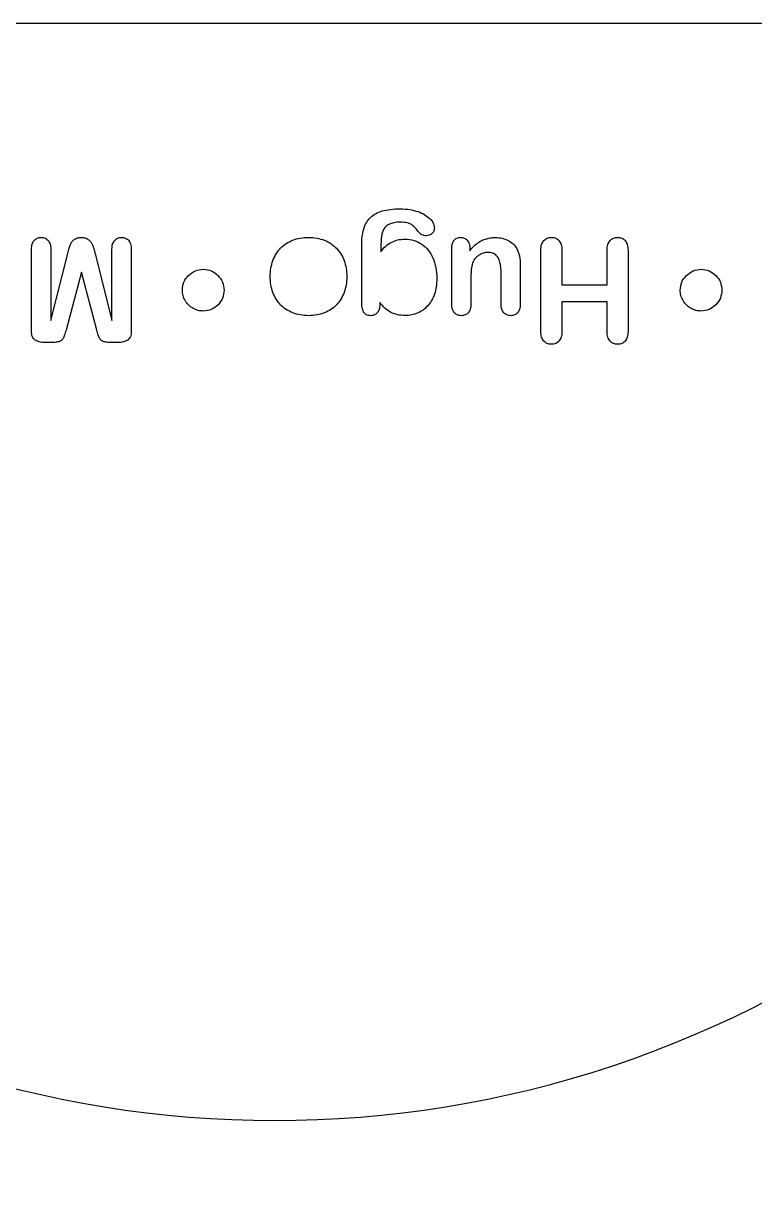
# Model space of a CAD drawing. Header units: millimetres. Extents: x -300 to 0, y -200 to 0.
# Drawn here: x -249.33 to -221.99, y -43.99 to 0 of the extents above; entities that cross this region are included whole.
import ezdxf

# ---------------------------------------------------------------- set-up
doc = ezdxf.new("R2010")
doc.units = ezdxf.units.MM
doc.layers.get('0').update_dxf_attribs({"linetype": 'CONTINUOUS'})

msp = doc.modelspace()

# ---------------------------------------------------------------- linework, layer by layer
for p, q in [((-236.681, -10.401), (-236.681, -8.309)), ((-249.034, -11.504), (-249.034, -8.443)), ((-248.314, -8.443), (-248.314, -11.113)), ((-248.314, -11.113), (-247.694, -8.649)), ((-246.644, -8.649), (-246.024, -11.113)), ((-246.024, -11.113), (-246.024, -8.443)), ((-245.303, -8.443), (-245.303, -11.504)), ((-233.314, -10.499), (-233.314, -8.412)), ((-232.639, -8.406), (-232.639, -8.499)), ((-229.976, -11.525), (-229.976, -8.478)), ((-229.193, -8.478), (-229.193, -9.778)), ((-227.501, -9.778), (-227.501, -8.478)), ((-226.718, -8.478), (-226.718, -11.525)), ((-230.747, -9.071), (-230.747, -10.499)), ((-247.169, -9.298), (-247.731, -11.417)), ((-246.607, -11.417), (-247.169, -9.298)), ((-232.596, -9.623), (-232.596, -10.499)), ((-231.467, -10.499), (-231.467, -9.346)), ((-229.193, -9.778), (-227.501, -9.778)), ((-236.005, -10.438), (-236.005, -10.536)), ((-227.501, -10.417), (-229.193, -10.417)), ((-229.193, -10.417), (-229.193, -11.525)), ((-227.501, -11.525), (-227.501, -10.417)), ((-248.303, -11.934), (-248.546, -11.934)), ((-245.792, -11.934), (-246.034, -11.934))]:
    msp.add_line(p, q)
msp.add_lwpolyline([(-283, 0, 0.414214), (-300, -17), (-300, -183, 0.414214), (-283, -200), (-17, -200, 0.414214), (0, -183), (0, -17, 0.414214), (-17, 0)], format="xyb", close=True)
msp.add_arc((-239.934, -1.033), 40.002, 232.6845, 307.3155)
for points, knots in [([(-236.359, -7.264), (-236.296, -7.211), (-236.165, -7.099), (-236.001, -7.043), (-235.916, -7.013)], [0, 0, 0, 0, 0.02444558, 0.05132308, 0.05132308, 0.05132308, 0.05132308]), ([(-235.916, -7.013), (-235.814, -6.989), (-235.591, -6.937), (-235.362, -6.933), (-235.237, -6.931)], [0, 0, 0, 0, 0.03115049, 0.06847614, 0.06847614, 0.06847614, 0.06847614]), ([(-235.237, -6.931), (-235.119, -6.935), (-234.893, -6.942), (-234.676, -7.006), (-234.573, -7.037)], [0, 0, 0, 0, 0.03532312, 0.06757623, 0.06757623, 0.06757623, 0.06757623]), ([(-234.573, -7.037), (-234.483, -7.071), (-234.317, -7.135), (-234.183, -7.252), (-234.121, -7.306)], [0, 0, 0, 0, 0.02851301, 0.05289824, 0.05289824, 0.05289824, 0.05289824]), ([(-236.604, -7.691), (-236.576, -7.61), (-236.521, -7.452), (-236.412, -7.325), (-236.359, -7.264)], [0, 0, 0, 0, 0.02562956, 0.04968041, 0.04968041, 0.04968041, 0.04968041]), ([(-235.227, -7.433), (-235.311, -7.434), (-235.46, -7.436), (-235.599, -7.489), (-235.66, -7.512)], [0, 0, 0, 0, 0.02488103, 0.0442815, 0.0442815, 0.0442815, 0.0442815]), ([(-234.984, -7.459), (-235.022, -7.451), (-235.102, -7.435), (-235.184, -7.434), (-235.227, -7.433)], [0, 0, 0, 0, 0.01151714, 0.02446245, 0.02446245, 0.02446245, 0.02446245]), ([(-234.802, -7.536), (-234.829, -7.519), (-234.886, -7.485), (-234.951, -7.468), (-234.984, -7.459)], [0, 0, 0, 0, 0.00953369, 0.01983963, 0.01983963, 0.01983963, 0.01983963]), ([(-234.121, -7.306), (-234.075, -7.359), (-233.989, -7.456), (-233.971, -7.584), (-233.963, -7.644)], [0, 0, 0, 0, 0.0204276, 0.03802885, 0.03802885, 0.03802885, 0.03802885]), ([(-236.681, -8.309), (-236.679, -8.197), (-236.675, -7.988), (-236.627, -7.785), (-236.604, -7.691)], [0, 0, 0, 0, 0.03343204, 0.06237098, 0.06237098, 0.06237098, 0.06237098]), ([(-235.876, -7.728), (-235.895, -7.776), (-235.933, -7.873), (-235.944, -7.977), (-235.95, -8.029)], [0, 0, 0, 0, 0.01535343, 0.03110074, 0.03110074, 0.03110074, 0.03110074]), ([(-235.66, -7.512), (-235.707, -7.539), (-235.799, -7.592), (-235.851, -7.684), (-235.876, -7.728)], [0, 0, 0, 0, 0.01610325, 0.03110611, 0.03110611, 0.03110611, 0.03110611]), ([(-234.665, -7.66), (-234.686, -7.636), (-234.728, -7.59), (-234.778, -7.554), (-234.802, -7.536)], [0, 0, 0, 0, 0.00946941, 0.0185355, 0.0185355, 0.0185355, 0.0185355]), ([(-234.546, -7.802), (-234.566, -7.778), (-234.605, -7.73), (-234.645, -7.683), (-234.665, -7.66)], [0, 0, 0, 0, 0.00923136, 0.01854697, 0.01854697, 0.01854697, 0.01854697]), ([(-234.269, -7.942), (-234.321, -7.935), (-234.429, -7.921), (-234.506, -7.843), (-234.546, -7.802)], [0, 0, 0, 0, 0.01524822, 0.03184491, 0.03184491, 0.03184491, 0.03184491]), ([(-234.053, -7.86), (-234.084, -7.884), (-234.149, -7.932), (-234.229, -7.939), (-234.269, -7.942)], [0, 0, 0, 0, 0.0116414, 0.02355976, 0.02355976, 0.02355976, 0.02355976]), ([(-233.963, -7.644), (-233.967, -7.686), (-233.973, -7.767), (-234.027, -7.83), (-234.053, -7.86)], [0, 0, 0, 0, 0.01221293, 0.02396127, 0.02396127, 0.02396127, 0.02396127]), ([(-249.034, -8.443), (-249.032, -8.377), (-249.029, -8.256), (-248.963, -8.156), (-248.934, -8.111)], [0, 0, 0, 0, 0.01955448, 0.03531617, 0.03531617, 0.03531617, 0.03531617]), ([(-248.934, -8.111), (-248.898, -8.079), (-248.823, -8.012), (-248.722, -8.004), (-248.67, -8)], [0, 0, 0, 0, 0.01417076, 0.02933385, 0.02933385, 0.02933385, 0.02933385]), ([(-248.67, -8), (-248.621, -8.004), (-248.523, -8.013), (-248.45, -8.079), (-248.414, -8.111)], [0, 0, 0, 0, 0.01445015, 0.02856732, 0.02856732, 0.02856732, 0.02856732]), ([(-248.414, -8.111), (-248.385, -8.156), (-248.32, -8.256), (-248.316, -8.377), (-248.314, -8.443)], [0, 0, 0, 0, 0.01576191, 0.03531634, 0.03531634, 0.03531634, 0.03531634]), ([(-247.694, -8.649), (-247.676, -8.579), (-247.646, -8.461), (-247.609, -8.344), (-247.594, -8.296)], [0, 0, 0, 0, 0.02156818, 0.0367575, 0.0367575, 0.0367575, 0.0367575]), ([(-247.594, -8.296), (-247.578, -8.259), (-247.545, -8.182), (-247.485, -8.123), (-247.454, -8.092)], [0, 0, 0, 0, 0.01188813, 0.02487638, 0.02487638, 0.02487638, 0.02487638]), ([(-247.454, -8.092), (-247.414, -8.065), (-247.329, -8.007), (-247.225, -8.003), (-247.169, -8)], [0, 0, 0, 0, 0.01408942, 0.0304796, 0.0304796, 0.0304796, 0.0304796]), ([(-247.169, -8), (-247.126, -8.002), (-247.044, -8.006), (-246.971, -8.043), (-246.937, -8.061)], [0, 0, 0, 0, 0.01275534, 0.02424925, 0.02424925, 0.02424925, 0.02424925]), ([(-246.937, -8.061), (-246.907, -8.081), (-246.848, -8.122), (-246.808, -8.182), (-246.789, -8.211)], [0, 0, 0, 0, 0.01075527, 0.02125663, 0.02125663, 0.02125663, 0.02125663]), ([(-246.789, -8.211), (-246.772, -8.243), (-246.738, -8.308), (-246.716, -8.378), (-246.704, -8.414)], [0, 0, 0, 0, 0.01079738, 0.0220414, 0.0220414, 0.0220414, 0.0220414]), ([(-246.024, -8.443), (-246.022, -8.377), (-246.018, -8.256), (-245.953, -8.156), (-245.923, -8.111)], [0, 0, 0, 0, 0.01955448, 0.03531617, 0.03531617, 0.03531617, 0.03531617]), ([(-245.923, -8.111), (-245.887, -8.079), (-245.813, -8.012), (-245.714, -8.004), (-245.662, -8)], [0, 0, 0, 0, 0.01411752, 0.02908562, 0.02908562, 0.02908562, 0.02908562]), ([(-245.662, -8), (-245.612, -8.004), (-245.514, -8.012), (-245.44, -8.077), (-245.404, -8.108)], [0, 0, 0, 0, 0.01463208, 0.02868773, 0.02868773, 0.02868773, 0.02868773]), ([(-245.404, -8.108), (-245.375, -8.153), (-245.309, -8.255), (-245.305, -8.376), (-245.303, -8.443)], [0, 0, 0, 0, 0.01581971, 0.03557046, 0.03557046, 0.03557046, 0.03557046]), ([(-239.715, -8.404), (-239.648, -8.342), (-239.513, -8.218), (-239.346, -8.141), (-239.261, -8.103)], [0, 0, 0, 0, 0.02707712, 0.05475155, 0.05475155, 0.05475155, 0.05475155]), ([(-239.261, -8.103), (-239.169, -8.073), (-238.976, -8.01), (-238.773, -8.004), (-238.668, -8)], [0, 0, 0, 0, 0.02907713, 0.06051506, 0.06051506, 0.06051506, 0.06051506]), ([(-238.668, -8), (-238.563, -8.004), (-238.362, -8.011), (-238.171, -8.075), (-238.079, -8.106)], [0, 0, 0, 0, 0.03118016, 0.06005678, 0.06005678, 0.06005678, 0.06005678]), ([(-238.079, -8.106), (-237.995, -8.144), (-237.828, -8.221), (-237.693, -8.345), (-237.625, -8.406)], [0, 0, 0, 0, 0.0275578, 0.05473672, 0.05473672, 0.05473672, 0.05473672]), ([(-235.95, -8.029), (-235.953, -8.098), (-235.962, -8.269), (-235.964, -8.439), (-235.966, -8.541)], [0, 0, 0, 0, 0.02073299, 0.05121505, 0.05121505, 0.05121505, 0.05121505]), ([(-235.966, -8.541), (-235.909, -8.469), (-235.801, -8.33), (-235.652, -8.234), (-235.58, -8.187)], [0, 0, 0, 0, 0.02720397, 0.05261631, 0.05261631, 0.05261631, 0.05261631]), ([(-235.58, -8.187), (-235.503, -8.152), (-235.338, -8.077), (-235.158, -8.07), (-235.063, -8.066)], [0, 0, 0, 0, 0.0254319, 0.05356442, 0.05356442, 0.05356442, 0.05356442]), ([(-235.063, -8.066), (-234.948, -8.073), (-234.722, -8.086), (-234.526, -8.197), (-234.43, -8.251)], [0, 0, 0, 0, 0.034218, 0.0667355, 0.0667355, 0.0667355, 0.0667355]), ([(-234.43, -8.251), (-234.345, -8.32), (-234.17, -8.462), (-234.068, -8.664), (-234.016, -8.768)], [0, 0, 0, 0, 0.03253076, 0.0669326, 0.0669326, 0.0669326, 0.0669326]), ([(-233.314, -8.412), (-233.312, -8.35), (-233.308, -8.237), (-233.247, -8.144), (-233.219, -8.103)], [0, 0, 0, 0, 0.0181638, 0.03286762, 0.03286762, 0.03286762, 0.03286762]), ([(-233.219, -8.103), (-233.185, -8.073), (-233.117, -8.012), (-233.026, -8.004), (-232.979, -8)], [0, 0, 0, 0, 0.01312819, 0.02676361, 0.02676361, 0.02676361, 0.02676361]), ([(-232.979, -8), (-232.932, -8.004), (-232.839, -8.013), (-232.768, -8.075), (-232.734, -8.106)], [0, 0, 0, 0, 0.01377716, 0.02734208, 0.02734208, 0.02734208, 0.02734208]), ([(-232.734, -8.106), (-232.706, -8.147), (-232.646, -8.238), (-232.641, -8.347), (-232.639, -8.406)], [0, 0, 0, 0, 0.01476152, 0.03207554, 0.03207554, 0.03207554, 0.03207554]), ([(-232.639, -8.499), (-232.596, -8.447), (-232.513, -8.348), (-232.414, -8.264), (-232.367, -8.224)], [0, 0, 0, 0, 0.02004966, 0.03869086, 0.03869086, 0.03869086, 0.03869086]), ([(-232.367, -8.224), (-232.318, -8.19), (-232.222, -8.121), (-232.111, -8.081), (-232.055, -8.061)], [0, 0, 0, 0, 0.01774761, 0.03531441, 0.03531441, 0.03531441, 0.03531441]), ([(-232.055, -8.061), (-231.996, -8.045), (-231.869, -8.011), (-231.739, -8.007), (-231.67, -8.005)], [0, 0, 0, 0, 0.01854563, 0.03904071, 0.03904071, 0.03904071, 0.03904071]), ([(-231.67, -8.005), (-231.586, -8.009), (-231.423, -8.017), (-231.273, -8.082), (-231.201, -8.113)], [0, 0, 0, 0, 0.02494923, 0.04855145, 0.04855145, 0.04855145, 0.04855145]), ([(-231.201, -8.113), (-231.136, -8.152), (-231.009, -8.23), (-230.923, -8.351), (-230.881, -8.412)], [0, 0, 0, 0, 0.02234495, 0.04411279, 0.04411279, 0.04411279, 0.04411279]), ([(-229.976, -8.478), (-229.974, -8.405), (-229.97, -8.275), (-229.898, -8.167), (-229.865, -8.119)], [0, 0, 0, 0, 0.02115841, 0.03822637, 0.03822637, 0.03822637, 0.03822637]), ([(-229.865, -8.119), (-229.825, -8.084), (-229.743, -8.013), (-229.636, -8.005), (-229.58, -8)], [0, 0, 0, 0, 0.01548212, 0.03158947, 0.03158947, 0.03158947, 0.03158947]), ([(-229.58, -8), (-229.525, -8.004), (-229.418, -8.013), (-229.337, -8.084), (-229.298, -8.119)], [0, 0, 0, 0, 0.01617155, 0.03138535, 0.03138535, 0.03138535, 0.03138535]), ([(-229.298, -8.119), (-229.267, -8.168), (-229.199, -8.277), (-229.195, -8.406), (-229.193, -8.478)], [0, 0, 0, 0, 0.0169954, 0.03800605, 0.03800605, 0.03800605, 0.03800605]), ([(-227.501, -8.478), (-227.499, -8.405), (-227.495, -8.275), (-227.423, -8.167), (-227.391, -8.119)], [0, 0, 0, 0, 0.02115841, 0.0382266, 0.0382266, 0.0382266, 0.0382266]), ([(-227.391, -8.119), (-227.35, -8.084), (-227.268, -8.013), (-227.161, -8.005), (-227.106, -8)], [0, 0, 0, 0, 0.01548212, 0.031589, 0.031589, 0.031589, 0.031589]), ([(-227.106, -8), (-227.05, -8.004), (-226.943, -8.013), (-226.862, -8.084), (-226.823, -8.119)], [0, 0, 0, 0, 0.01617202, 0.03138543, 0.03138543, 0.03138543, 0.03138543]), ([(-226.823, -8.119), (-226.793, -8.168), (-226.724, -8.277), (-226.72, -8.406), (-226.718, -8.478)], [0, 0, 0, 0, 0.0169954, 0.03800611, 0.03800611, 0.03800611, 0.03800611]), ([(-246.704, -8.414), (-246.695, -8.453), (-246.675, -8.531), (-246.654, -8.609), (-246.644, -8.649)], [0, 0, 0, 0, 0.01191892, 0.02425426, 0.02425426, 0.02425426, 0.02425426]), ([(-240.005, -8.871), (-239.969, -8.784), (-239.896, -8.613), (-239.775, -8.473), (-239.715, -8.404)], [0, 0, 0, 0, 0.02808563, 0.05529418, 0.05529418, 0.05529418, 0.05529418]), ([(-237.625, -8.406), (-237.566, -8.476), (-237.445, -8.615), (-237.372, -8.785), (-237.335, -8.871)], [0, 0, 0, 0, 0.02726055, 0.05504968, 0.05504968, 0.05504968, 0.05504968]), ([(-234.016, -8.768), (-233.974, -8.886), (-233.885, -9.134), (-233.876, -9.398), (-233.871, -9.536)], [0, 0, 0, 0, 0.03743519, 0.07855857, 0.07855857, 0.07855857, 0.07855857]), ([(-232.301, -8.67), (-232.351, -8.709), (-232.45, -8.786), (-232.507, -8.897), (-232.536, -8.953)], [0, 0, 0, 0, 0.01868552, 0.0371251, 0.0371251, 0.0371251, 0.0371251]), ([(-231.958, -8.562), (-232.018, -8.567), (-232.141, -8.577), (-232.247, -8.639), (-232.301, -8.67)], [0, 0, 0, 0, 0.01788394, 0.03638088, 0.03638088, 0.03638088, 0.03638088]), ([(-231.66, -8.657), (-231.702, -8.629), (-231.792, -8.57), (-231.9, -8.565), (-231.958, -8.562)], [0, 0, 0, 0, 0.01481943, 0.03180665, 0.03180665, 0.03180665, 0.03180665]), ([(-231.509, -8.923), (-231.525, -8.871), (-231.555, -8.771), (-231.626, -8.694), (-231.66, -8.657)], [0, 0, 0, 0, 0.01620627, 0.03094797, 0.03094797, 0.03094797, 0.03094797]), ([(-230.881, -8.412), (-230.842, -8.504), (-230.753, -8.714), (-230.749, -8.943), (-230.747, -9.071)], [0, 0, 0, 0, 0.02973352, 0.06787687, 0.06787687, 0.06787687, 0.06787687]), ([(-243.158, -9.422), (-243.078, -9.356), (-242.917, -9.224), (-242.71, -9.205), (-242.607, -9.195)], [0, 0, 0, 0, 0.03057088, 0.06085584, 0.06085584, 0.06085584, 0.06085584]), ([(-242.607, -9.195), (-242.504, -9.205), (-242.297, -9.223), (-242.138, -9.356), (-242.058, -9.422)], [0, 0, 0, 0, 0.03035054, 0.06064786, 0.06064786, 0.06064786, 0.06064786]), ([(-240.106, -9.464), (-240.102, -9.36), (-240.095, -9.158), (-240.035, -8.965), (-240.005, -8.871)], [0, 0, 0, 0, 0.03103804, 0.06044578, 0.06044578, 0.06044578, 0.06044578]), ([(-237.335, -8.871), (-237.307, -8.964), (-237.248, -9.158), (-237.241, -9.36), (-237.237, -9.464)], [0, 0, 0, 0, 0.02923005, 0.06039434, 0.06039434, 0.06039434, 0.06039434]), ([(-232.536, -8.953), (-232.553, -9.034), (-232.6, -9.254), (-232.598, -9.48), (-232.596, -9.623)], [0, 0, 0, 0, 0.0248271, 0.06746624, 0.06746624, 0.06746624, 0.06746624]), ([(-231.467, -9.346), (-231.468, -9.268), (-231.47, -9.126), (-231.497, -8.987), (-231.509, -8.923)], [0, 0, 0, 0, 0.02311124, 0.04250077, 0.04250077, 0.04250077, 0.04250077]), ([(-224.533, -9.422), (-224.452, -9.356), (-224.291, -9.224), (-224.085, -9.205), (-223.982, -9.195)], [0, 0, 0, 0, 0.03057088, 0.06085584, 0.06085584, 0.06085584, 0.06085584]), ([(-223.982, -9.195), (-223.878, -9.205), (-223.672, -9.223), (-223.512, -9.356), (-223.433, -9.422)], [0, 0, 0, 0, 0.03035054, 0.06064786, 0.06064786, 0.06064786, 0.06064786]), ([(-243.391, -9.974), (-243.381, -9.869), (-243.361, -9.661), (-243.226, -9.502), (-243.158, -9.422)], [0, 0, 0, 0, 0.03056935, 0.06114518, 0.06114518, 0.06114518, 0.06114518]), ([(-242.058, -9.422), (-241.992, -9.502), (-241.859, -9.662), (-241.84, -9.87), (-241.831, -9.974)], [0, 0, 0, 0, 0.03035216, 0.06089671, 0.06089671, 0.06089671, 0.06089671]), ([(-240.005, -10.058), (-240.035, -9.964), (-240.095, -9.771), (-240.102, -9.569), (-240.106, -9.464)], [0, 0, 0, 0, 0.02928024, 0.06044976, 0.06044976, 0.06044976, 0.06044976]), ([(-237.237, -9.464), (-237.241, -9.57), (-237.248, -9.774), (-237.308, -9.969), (-237.338, -10.063)], [0, 0, 0, 0, 0.03143254, 0.06096785, 0.06096785, 0.06096785, 0.06096785]), ([(-233.871, -9.536), (-233.874, -9.639), (-233.879, -9.838), (-233.932, -10.03), (-233.958, -10.121)], [0, 0, 0, 0, 0.03094738, 0.0594112, 0.0594112, 0.0594112, 0.0594112]), ([(-224.765, -9.974), (-224.755, -9.869), (-224.736, -9.661), (-224.601, -9.502), (-224.533, -9.422)], [0, 0, 0, 0, 0.03056935, 0.06114518, 0.06114518, 0.06114518, 0.06114518]), ([(-223.433, -9.422), (-223.367, -9.502), (-223.234, -9.662), (-223.215, -9.87), (-223.206, -9.974)], [0, 0, 0, 0, 0.03035216, 0.06089671, 0.06089671, 0.06089671, 0.06089671]), ([(-243.285, -10.364), (-243.316, -10.302), (-243.377, -10.179), (-243.386, -10.042), (-243.391, -9.974)], [0, 0, 0, 0, 0.02045873, 0.04081519, 0.04081519, 0.04081519, 0.04081519]), ([(-241.831, -9.974), (-241.84, -10.077), (-241.859, -10.284), (-241.99, -10.445), (-242.055, -10.525)], [0, 0, 0, 0, 0.03040271, 0.06075407, 0.06075407, 0.06075407, 0.06075407]), ([(-239.718, -10.522), (-239.777, -10.454), (-239.898, -10.314), (-239.969, -10.144), (-240.005, -10.058)], [0, 0, 0, 0, 0.02711578, 0.0549371, 0.0549371, 0.0549371, 0.0549371]), ([(-237.338, -10.063), (-237.374, -10.15), (-237.446, -10.32), (-237.566, -10.459), (-237.625, -10.528)], [0, 0, 0, 0, 0.02799736, 0.05492814, 0.05492814, 0.05492814, 0.05492814]), ([(-224.66, -10.364), (-224.69, -10.302), (-224.752, -10.179), (-224.761, -10.042), (-224.765, -9.974)], [0, 0, 0, 0, 0.02045873, 0.04081519, 0.04081519, 0.04081519, 0.04081519]), ([(-223.206, -9.974), (-223.215, -10.077), (-223.234, -10.284), (-223.365, -10.445), (-223.43, -10.525)], [0, 0, 0, 0, 0.03040271, 0.06075407, 0.06075407, 0.06075407, 0.06075407]), ([(-242.997, -10.652), (-243.055, -10.613), (-243.17, -10.537), (-243.247, -10.422), (-243.285, -10.364)], [0, 0, 0, 0, 0.02051523, 0.04103062, 0.04103062, 0.04103062, 0.04103062]), ([(-242.055, -10.525), (-242.135, -10.593), (-242.295, -10.728), (-242.503, -10.748), (-242.607, -10.757)], [0, 0, 0, 0, 0.03057584, 0.06114512, 0.06114512, 0.06114512, 0.06114512]), ([(-239.261, -10.823), (-239.346, -10.785), (-239.515, -10.709), (-239.651, -10.584), (-239.718, -10.522)], [0, 0, 0, 0, 0.02785047, 0.05497827, 0.05497827, 0.05497827, 0.05497827]), ([(-237.625, -10.528), (-237.692, -10.588), (-237.827, -10.712), (-237.994, -10.786), (-238.079, -10.823)], [0, 0, 0, 0, 0.02680768, 0.05447879, 0.05447879, 0.05447879, 0.05447879]), ([(-236.612, -10.792), (-236.632, -10.737), (-236.678, -10.611), (-236.68, -10.477), (-236.681, -10.401)], [0, 0, 0, 0, 0.01727489, 0.03989936, 0.03989936, 0.03989936, 0.03989936]), ([(-236.005, -10.536), (-236.008, -10.593), (-236.012, -10.698), (-236.071, -10.786), (-236.098, -10.826)], [0, 0, 0, 0, 0.01678222, 0.03098656, 0.03098656, 0.03098656, 0.03098656]), ([(-235.588, -10.805), (-235.663, -10.758), (-235.823, -10.66), (-235.942, -10.515), (-236.005, -10.438)], [0, 0, 0, 0, 0.02631169, 0.0558598, 0.0558598, 0.0558598, 0.0558598]), ([(-233.958, -10.121), (-233.99, -10.204), (-234.052, -10.364), (-234.159, -10.497), (-234.211, -10.562)], [0, 0, 0, 0, 0.02639503, 0.05109468, 0.05109468, 0.05109468, 0.05109468]), ([(-233.216, -10.821), (-233.245, -10.777), (-233.309, -10.68), (-233.312, -10.564), (-233.314, -10.499)], [0, 0, 0, 0, 0.01520369, 0.03422633, 0.03422633, 0.03422633, 0.03422633]), ([(-232.596, -10.499), (-232.599, -10.563), (-232.602, -10.68), (-232.667, -10.777), (-232.697, -10.821)], [0, 0, 0, 0, 0.01890047, 0.03431548, 0.03431548, 0.03431548, 0.03431548]), ([(-231.367, -10.821), (-231.396, -10.777), (-231.461, -10.68), (-231.465, -10.563), (-231.467, -10.499)], [0, 0, 0, 0, 0.01541501, 0.03431542, 0.03431542, 0.03431542, 0.03431542]), ([(-230.747, -10.499), (-230.749, -10.564), (-230.752, -10.68), (-230.816, -10.777), (-230.844, -10.821)], [0, 0, 0, 0, 0.01902263, 0.03422656, 0.03422656, 0.03422656, 0.03422656]), ([(-224.372, -10.652), (-224.43, -10.613), (-224.545, -10.537), (-224.621, -10.422), (-224.66, -10.364)], [0, 0, 0, 0, 0.02051523, 0.04103062, 0.04103062, 0.04103062, 0.04103062]), ([(-223.43, -10.525), (-223.51, -10.593), (-223.669, -10.728), (-223.877, -10.748), (-223.982, -10.757)], [0, 0, 0, 0, 0.03057584, 0.06114512, 0.06114512, 0.06114512, 0.06114512]), ([(-242.607, -10.757), (-242.675, -10.753), (-242.813, -10.744), (-242.936, -10.682), (-242.997, -10.652)], [0, 0, 0, 0, 0.02035624, 0.04081513, 0.04081513, 0.04081513, 0.04081513]), ([(-238.668, -10.929), (-238.772, -10.925), (-238.975, -10.918), (-239.168, -10.854), (-239.261, -10.823)], [0, 0, 0, 0, 0.03131225, 0.0605692, 0.0605692, 0.0605692, 0.0605692]), ([(-238.079, -10.823), (-238.172, -10.854), (-238.363, -10.917), (-238.564, -10.925), (-238.668, -10.929)], [0, 0, 0, 0, 0.02913028, 0.0600477, 0.0600477, 0.0600477, 0.0600477]), ([(-236.335, -10.929), (-236.397, -10.926), (-236.511, -10.92), (-236.581, -10.831), (-236.612, -10.792)], [0, 0, 0, 0, 0.01768413, 0.03228359, 0.03228359, 0.03228359, 0.03228359]), ([(-236.098, -10.826), (-236.131, -10.856), (-236.198, -10.917), (-236.289, -10.925), (-236.335, -10.929)], [0, 0, 0, 0, 0.01307501, 0.02651568, 0.02651568, 0.02651568, 0.02651568]), ([(-235.058, -10.923), (-235.155, -10.92), (-235.339, -10.912), (-235.508, -10.839), (-235.588, -10.805)], [0, 0, 0, 0, 0.0287159, 0.05475797, 0.05475797, 0.05475797, 0.05475797]), ([(-234.588, -10.831), (-234.662, -10.858), (-234.814, -10.913), (-234.975, -10.92), (-235.058, -10.923)], [0, 0, 0, 0, 0.02347313, 0.04811954, 0.04811954, 0.04811954, 0.04811954]), ([(-234.211, -10.562), (-234.267, -10.618), (-234.378, -10.728), (-234.519, -10.797), (-234.588, -10.831)], [0, 0, 0, 0, 0.02359337, 0.04662617, 0.04662617, 0.04662617, 0.04662617]), ([(-232.958, -10.929), (-233.008, -10.925), (-233.107, -10.917), (-233.18, -10.852), (-233.216, -10.821)], [0, 0, 0, 0, 0.01476145, 0.02870981, 0.02870981, 0.02870981, 0.02870981]), ([(-232.697, -10.821), (-232.733, -10.852), (-232.808, -10.917), (-232.907, -10.925), (-232.958, -10.929)], [0, 0, 0, 0, 0.01410981, 0.02893642, 0.02893642, 0.02893642, 0.02893642]), ([(-231.103, -10.929), (-231.154, -10.925), (-231.254, -10.917), (-231.33, -10.852), (-231.367, -10.821)], [0, 0, 0, 0, 0.01502123, 0.0291849, 0.0291849, 0.0291849, 0.0291849]), ([(-230.844, -10.821), (-230.88, -10.852), (-230.954, -10.917), (-231.052, -10.925), (-231.103, -10.929)], [0, 0, 0, 0, 0.01394798, 0.0287099, 0.0287099, 0.0287099, 0.0287099]), ([(-223.982, -10.757), (-224.05, -10.753), (-224.187, -10.744), (-224.31, -10.682), (-224.372, -10.652)], [0, 0, 0, 0, 0.02035624, 0.04081513, 0.04081513, 0.04081513, 0.04081513]), ([(-247.731, -11.417), (-247.748, -11.484), (-247.778, -11.598), (-247.821, -11.707), (-247.839, -11.752)], [0, 0, 0, 0, 0.02079436, 0.03523925, 0.03523925, 0.03523925, 0.03523925]), ([(-246.499, -11.752), (-246.516, -11.707), (-246.559, -11.598), (-246.589, -11.484), (-246.607, -11.417)], [0, 0, 0, 0, 0.01444489, 0.03523925, 0.03523925, 0.03523925, 0.03523925]), ([(-248.902, -11.844), (-248.941, -11.804), (-249.03, -11.71), (-249.033, -11.579), (-249.034, -11.504)], [0, 0, 0, 0, 0.01622836, 0.0376578, 0.0376578, 0.0376578, 0.0376578]), ([(-248.546, -11.934), (-248.615, -11.932), (-248.74, -11.928), (-248.852, -11.87), (-248.902, -11.844)], [0, 0, 0, 0, 0.02024333, 0.03714158, 0.03714158, 0.03714158, 0.03714158]), ([(-247.839, -11.752), (-247.857, -11.783), (-247.891, -11.845), (-247.954, -11.878), (-247.984, -11.894)], [0, 0, 0, 0, 0.01057586, 0.02073003, 0.02073003, 0.02073003, 0.02073003]), ([(-246.351, -11.894), (-246.382, -11.878), (-246.446, -11.846), (-246.481, -11.784), (-246.499, -11.752)], [0, 0, 0, 0, 0.01032057, 0.02093392, 0.02093392, 0.02093392, 0.02093392]), ([(-245.435, -11.844), (-245.486, -11.87), (-245.597, -11.928), (-245.723, -11.932), (-245.792, -11.934)], [0, 0, 0, 0, 0.01689825, 0.03714158, 0.03714158, 0.03714158, 0.03714158]), ([(-245.303, -11.504), (-245.305, -11.579), (-245.308, -11.71), (-245.397, -11.804), (-245.435, -11.844)], [0, 0, 0, 0, 0.02142951, 0.03765758, 0.03765758, 0.03765758, 0.03765758]), ([(-229.865, -11.881), (-229.898, -11.834), (-229.97, -11.727), (-229.974, -11.597), (-229.976, -11.525)], [0, 0, 0, 0, 0.01689539, 0.0379884, 0.0379884, 0.0379884, 0.0379884]), ([(-229.193, -11.525), (-229.195, -11.596), (-229.199, -11.725), (-229.267, -11.833), (-229.298, -11.881)], [0, 0, 0, 0, 0.02094519, 0.03776573, 0.03776573, 0.03776573, 0.03776573]), ([(-227.391, -11.881), (-227.423, -11.834), (-227.495, -11.727), (-227.499, -11.597), (-227.501, -11.525)], [0, 0, 0, 0, 0.01689562, 0.03798863, 0.03798863, 0.03798863, 0.03798863]), ([(-226.718, -11.525), (-226.72, -11.596), (-226.723, -11.725), (-226.791, -11.833), (-226.821, -11.881)], [0, 0, 0, 0, 0.020937, 0.03766533, 0.03766533, 0.03766533, 0.03766533]), ([(-247.984, -11.894), (-248.027, -11.906), (-248.132, -11.934), (-248.24, -11.934), (-248.303, -11.934)], [0, 0, 0, 0, 0.01332902, 0.03228625, 0.03228625, 0.03228625, 0.03228625]), ([(-246.034, -11.934), (-246.098, -11.934), (-246.205, -11.934), (-246.308, -11.906), (-246.351, -11.894)], [0, 0, 0, 0, 0.01889199, 0.03202816, 0.03202816, 0.03202816, 0.03202816]), ([(-229.58, -12), (-229.636, -11.996), (-229.744, -11.987), (-229.826, -11.916), (-229.865, -11.881)], [0, 0, 0, 0, 0.01623671, 0.03161138, 0.03161138, 0.03161138, 0.03161138]), ([(-229.298, -11.881), (-229.338, -11.916), (-229.418, -11.987), (-229.526, -11.996), (-229.58, -12)], [0, 0, 0, 0, 0.01532068, 0.03136288, 0.03136288, 0.03136288, 0.03136288]), ([(-227.106, -12), (-227.161, -11.996), (-227.269, -11.987), (-227.351, -11.916), (-227.391, -11.881)], [0, 0, 0, 0, 0.01623671, 0.03161099, 0.03161099, 0.03161099, 0.03161099]), ([(-226.821, -11.881), (-226.86, -11.916), (-226.941, -11.988), (-227.049, -11.996), (-227.106, -12)], [0, 0, 0, 0, 0.01526718, 0.03163377, 0.03163377, 0.03163377, 0.03163377])]:
    msp.add_open_spline(points, degree=3, knots=knots)

doc.saveas('drawing.dxf')
